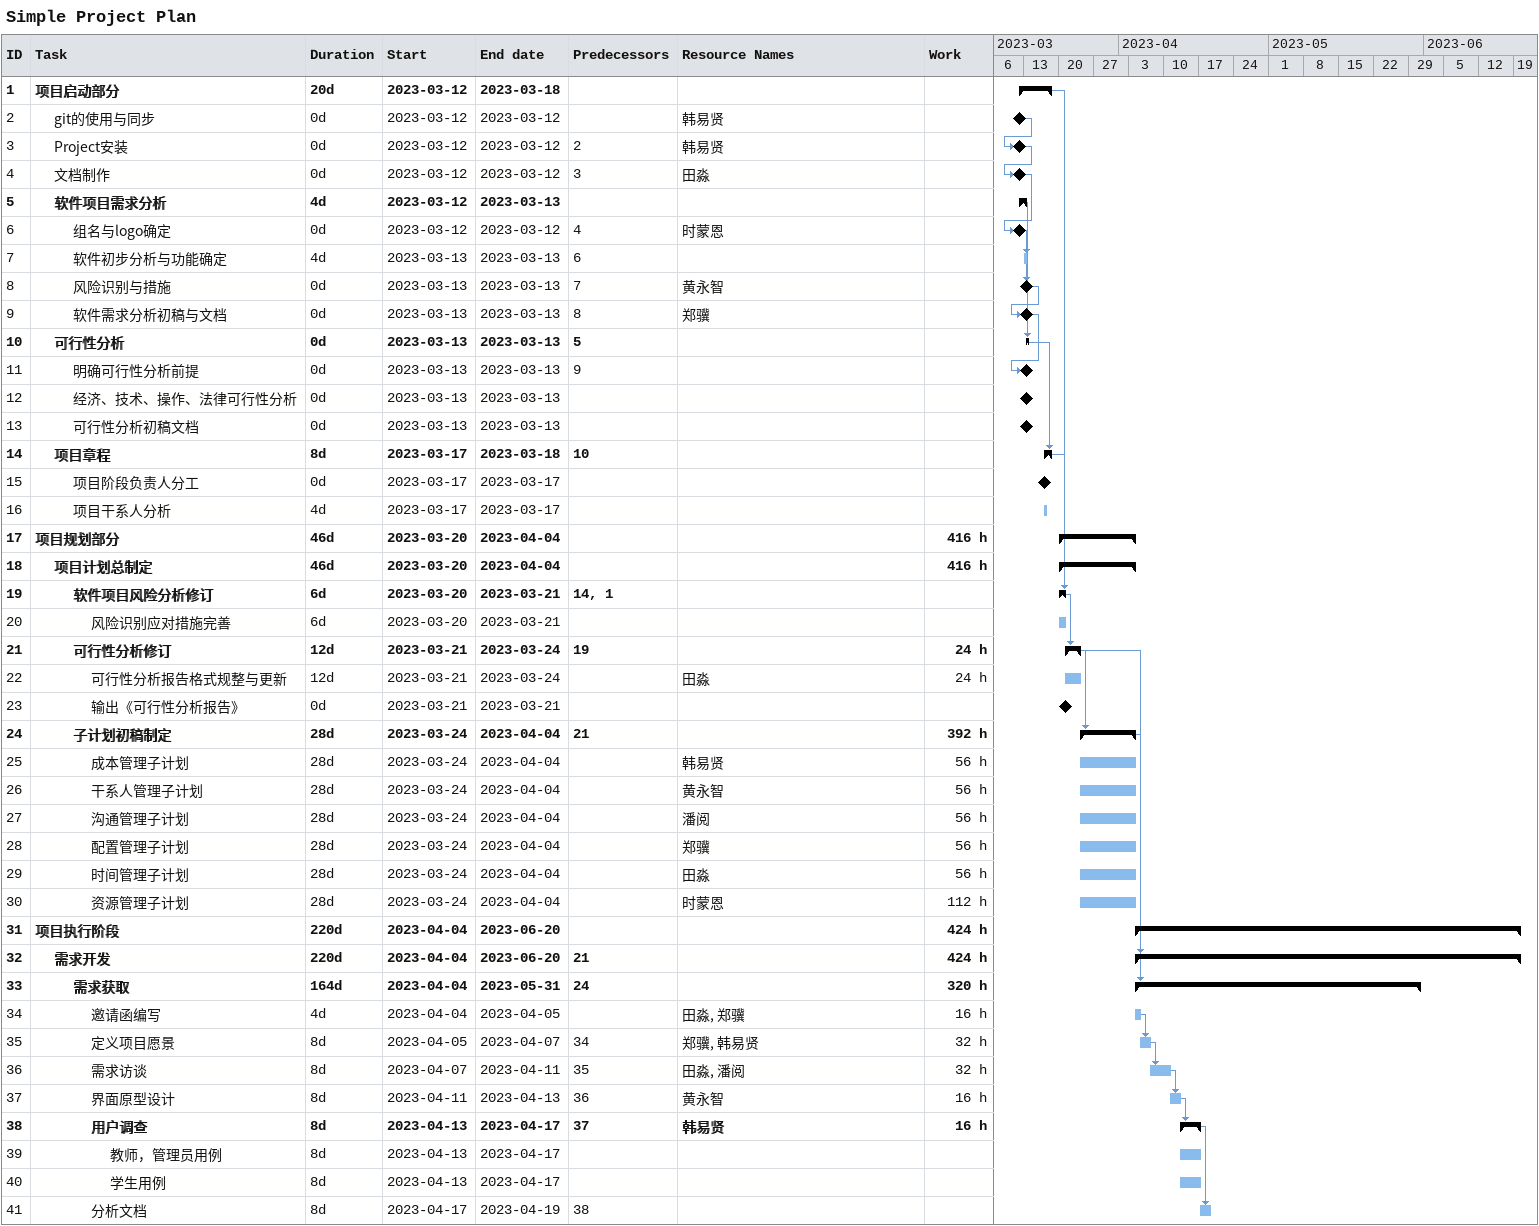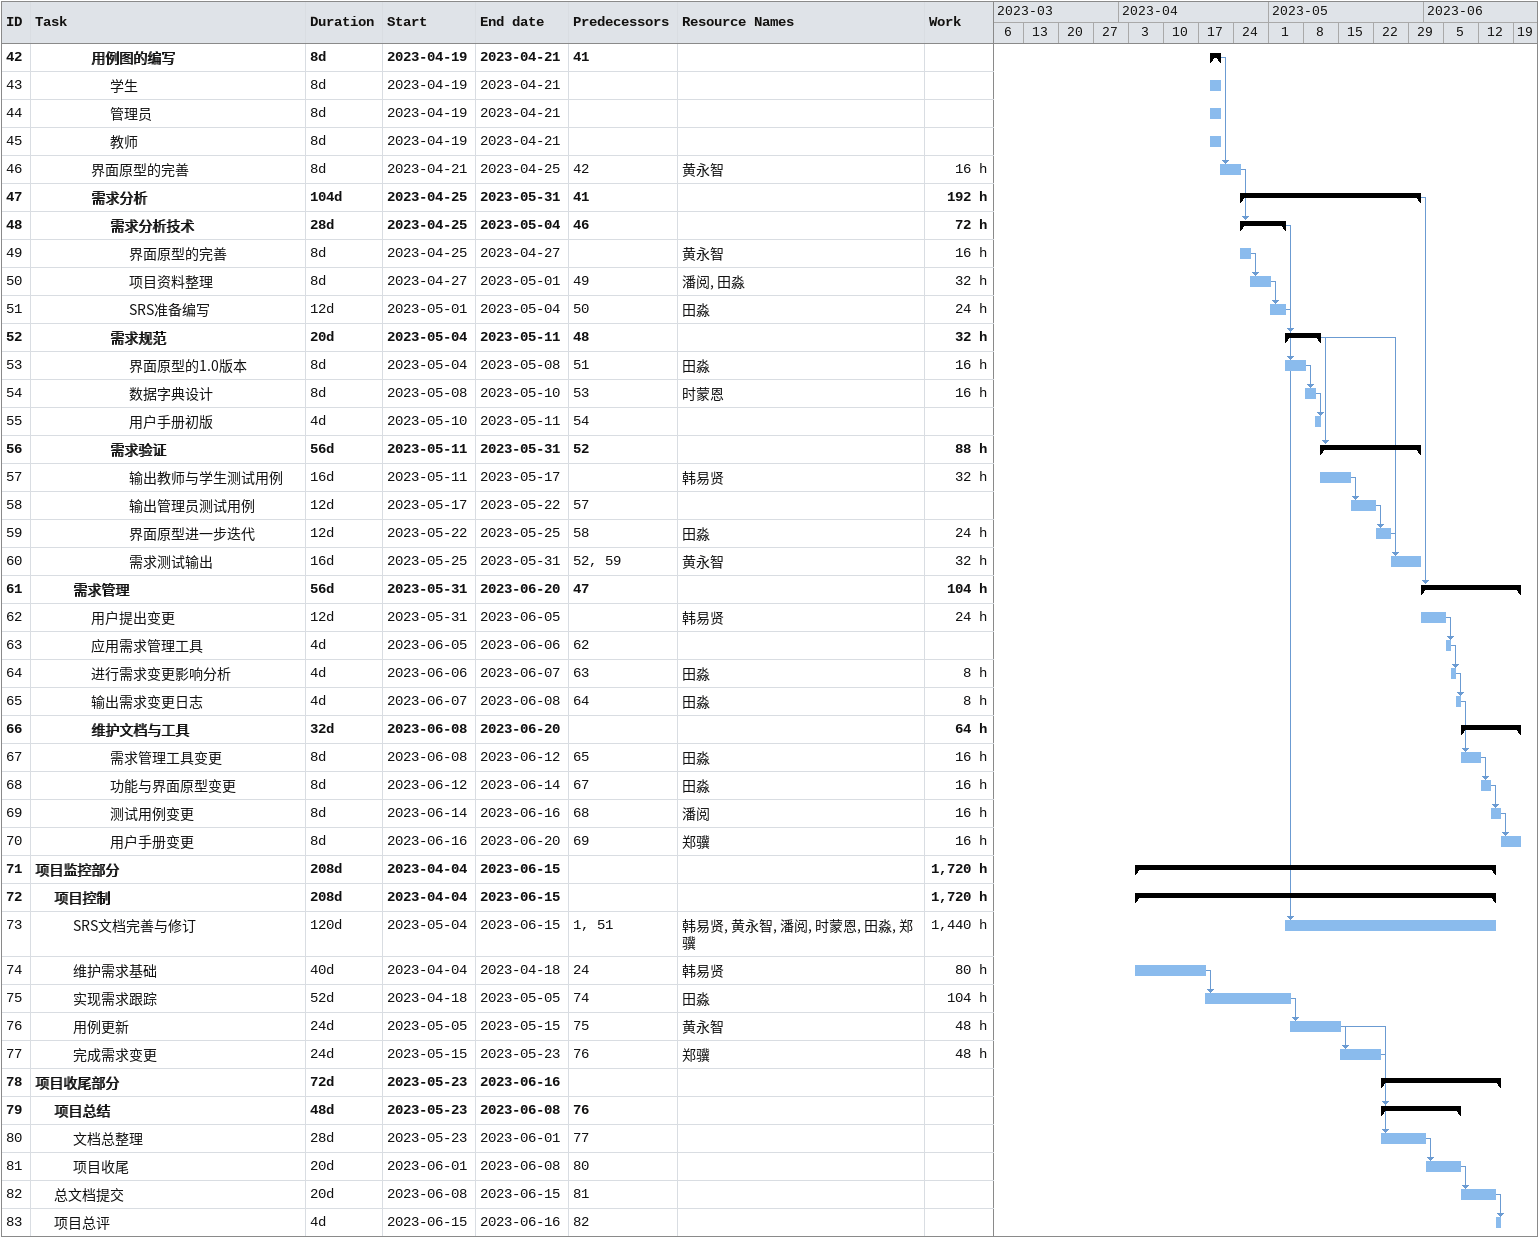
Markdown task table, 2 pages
Simple Project Plan

| ID | Level | Task | Duration | Start | Finish | Predecessors | Resources | Work (h) |
|---|---|---|---|---|---|---|---|---|
| 1 | 1 | **项目启动部分** | 20d | 2023-03-12 | 2023-03-18 |  |  |  |
| 2 | 2 | git的使用与同步 | 0d | 2023-03-12 | 2023-03-12 |  | 韩易贤 |  |
| 3 | 2 | Project安装 | 0d | 2023-03-12 | 2023-03-12 | 2 | 韩易贤 |  |
| 4 | 2 | 文档制作 | 0d | 2023-03-12 | 2023-03-12 | 3 | 田淼 |  |
| 5 | 2 | **软件项目需求分析** | 4d | 2023-03-12 | 2023-03-13 |  |  |  |
| 6 | 3 | 组名与logo确定 | 0d | 2023-03-12 | 2023-03-12 | 4 | 时蒙恩 |  |
| 7 | 3 | 软件初步分析与功能确定 | 4d | 2023-03-13 | 2023-03-13 | 6 |  |  |
| 8 | 3 | 风险识别与措施 | 0d | 2023-03-13 | 2023-03-13 | 7 | 黄永智 |  |
| 9 | 3 | 软件需求分析初稿与文档 | 0d | 2023-03-13 | 2023-03-13 | 8 | 郑骥 |  |
| 10 | 2 | **可行性分析** | 0d | 2023-03-13 | 2023-03-13 | 5 |  |  |
| 11 | 3 | 明确可行性分析前提 | 0d | 2023-03-13 | 2023-03-13 | 9 |  |  |
| 12 | 3 | 经济、技术、操作、法律可行性分析 | 0d | 2023-03-13 | 2023-03-13 |  |  |  |
| 13 | 3 | 可行性分析初稿文档 | 0d | 2023-03-13 | 2023-03-13 |  |  |  |
| 14 | 2 | **项目章程** | 8d | 2023-03-17 | 2023-03-18 | 10 |  |  |
| 15 | 3 | 项目阶段负责人分工 | 0d | 2023-03-17 | 2023-03-17 |  |  |  |
| 16 | 3 | 项目干系人分析 | 4d | 2023-03-17 | 2023-03-17 |  |  |  |
| 17 | 1 | **项目规划部分** | 46d | 2023-03-20 | 2023-04-04 |  |  | 416 |
| 18 | 2 | **项目计划总制定** | 46d | 2023-03-20 | 2023-04-04 |  |  | 416 |
| 19 | 3 | **软件项目风险分析修订** | 6d | 2023-03-20 | 2023-03-21 | 14, 1 |  |  |
| 20 | 4 | 风险识别应对措施完善 | 6d | 2023-03-20 | 2023-03-21 |  |  |  |
| 21 | 3 | **可行性分析修订** | 12d | 2023-03-21 | 2023-03-24 | 19 |  | 24 |
| 22 | 4 | 可行性分析报告格式规整与更新 | 12d | 2023-03-21 | 2023-03-24 |  | 田淼 | 24 |
| 23 | 4 | 输出《可行性分析报告》 | 0d | 2023-03-21 | 2023-03-21 |  |  |  |
| 24 | 3 | **子计划初稿制定** | 28d | 2023-03-24 | 2023-04-04 | 21 |  | 392 |
| 25 | 4 | 成本管理子计划 | 28d | 2023-03-24 | 2023-04-04 |  | 韩易贤 | 56 |
| 26 | 4 | 干系人管理子计划 | 28d | 2023-03-24 | 2023-04-04 |  | 黄永智 | 56 |
| 27 | 4 | 沟通管理子计划 | 28d | 2023-03-24 | 2023-04-04 |  | 潘阅 | 56 |
| 28 | 4 | 配置管理子计划 | 28d | 2023-03-24 | 2023-04-04 |  | 郑骥 | 56 |
| 29 | 4 | 时间管理子计划 | 28d | 2023-03-24 | 2023-04-04 |  | 田淼 | 56 |
| 30 | 4 | 资源管理子计划 | 28d | 2023-03-24 | 2023-04-04 |  | 时蒙恩 | 112 |
| 31 | 1 | **项目执行阶段** | 220d | 2023-04-04 | 2023-06-20 |  |  | 424 |
| 32 | 2 | **需求开发** | 220d | 2023-04-04 | 2023-06-20 | 21 |  | 424 |
| 33 | 3 | **需求获取** | 164d | 2023-04-04 | 2023-05-31 | 24 |  | 320 |
| 34 | 4 | 邀请函编写 | 4d | 2023-04-04 | 2023-04-05 |  | 田淼, 郑骥 | 16 |
| 35 | 4 | 定义项目愿景 | 8d | 2023-04-05 | 2023-04-07 | 34 | 郑骥, 韩易贤 | 32 |
| 36 | 4 | 需求访谈 | 8d | 2023-04-07 | 2023-04-11 | 35 | 田淼, 潘阅 | 32 |
| 37 | 4 | 界面原型设计 | 8d | 2023-04-11 | 2023-04-13 | 36 | 黄永智 | 16 |
| 38 | 4 | **用户调查** | 8d | 2023-04-13 | 2023-04-17 | 37 | 韩易贤 | 16 |
| 39 | 5 | 教师，管理员用例 | 8d | 2023-04-13 | 2023-04-17 |  |  |  |
| 40 | 5 | 学生用例 | 8d | 2023-04-13 | 2023-04-17 |  |  |  |
| 41 | 4 | 分析文档 | 8d | 2023-04-17 | 2023-04-19 | 38 |  |  |
| 42 | 4 | **用例图的编写** | 8d | 2023-04-19 | 2023-04-21 | 41 |  |  |
| 43 | 5 | 学生 | 8d | 2023-04-19 | 2023-04-21 |  |  |  |
| 44 | 5 | 管理员 | 8d | 2023-04-19 | 2023-04-21 |  |  |  |
| 45 | 5 | 教师 | 8d | 2023-04-19 | 2023-04-21 |  |  |  |
| 46 | 4 | 界面原型的完善 | 8d | 2023-04-21 | 2023-04-25 | 42 | 黄永智 | 16 |
| 47 | 4 | **需求分析** | 104d | 2023-04-25 | 2023-05-31 | 41 |  | 192 |
| 48 | 5 | **需求分析技术** | 28d | 2023-04-25 | 2023-05-04 | 46 |  | 72 |
| 49 | 6 | 界面原型的完善 | 8d | 2023-04-25 | 2023-04-27 |  | 黄永智 | 16 |
| 50 | 6 | 项目资料整理 | 8d | 2023-04-27 | 2023-05-01 | 49 | 潘阅, 田淼 | 32 |
| 51 | 6 | SRS准备编写 | 12d | 2023-05-01 | 2023-05-04 | 50 | 田淼 | 24 |
| 52 | 5 | **需求规范** | 20d | 2023-05-04 | 2023-05-11 | 48 |  | 32 |
| 53 | 6 | 界面原型的1.0版本 | 8d | 2023-05-04 | 2023-05-08 | 51 | 田淼 | 16 |
| 54 | 6 | 数据字典设计 | 8d | 2023-05-08 | 2023-05-10 | 53 | 时蒙恩 | 16 |
| 55 | 6 | 用户手册初版 | 4d | 2023-05-10 | 2023-05-11 | 54 |  |  |
| 56 | 5 | **需求验证** | 56d | 2023-05-11 | 2023-05-31 | 52 |  | 88 |
| 57 | 6 | 输出教师与学生测试用例 | 16d | 2023-05-11 | 2023-05-17 |  | 韩易贤 | 32 |
| 58 | 6 | 输出管理员测试用例 | 12d | 2023-05-17 | 2023-05-22 | 57 |  |  |
| 59 | 6 | 界面原型进一步迭代 | 12d | 2023-05-22 | 2023-05-25 | 58 | 田淼 | 24 |
| 60 | 6 | 需求测试输出 | 16d | 2023-05-25 | 2023-05-31 | 52, 59 | 黄永智 | 32 |
| 61 | 3 | **需求管理** | 56d | 2023-05-31 | 2023-06-20 | 47 |  | 104 |
| 62 | 4 | 用户提出变更 | 12d | 2023-05-31 | 2023-06-05 |  | 韩易贤 | 24 |
| 63 | 4 | 应用需求管理工具 | 4d | 2023-06-05 | 2023-06-06 | 62 |  |  |
| 64 | 4 | 进行需求变更影响分析 | 4d | 2023-06-06 | 2023-06-07 | 63 | 田淼 | 8 |
| 65 | 4 | 输出需求变更日志 | 4d | 2023-06-07 | 2023-06-08 | 64 | 田淼 | 8 |
| 66 | 4 | **维护文档与工具** | 32d | 2023-06-08 | 2023-06-20 |  |  | 64 |
| 67 | 5 | 需求管理工具变更 | 8d | 2023-06-08 | 2023-06-12 | 65 | 田淼 | 16 |
| 68 | 5 | 功能与界面原型变更 | 8d | 2023-06-12 | 2023-06-14 | 67 | 田淼 | 16 |
| 69 | 5 | 测试用例变更 | 8d | 2023-06-14 | 2023-06-16 | 68 | 潘阅 | 16 |
| 70 | 5 | 用户手册变更 | 8d | 2023-06-16 | 2023-06-20 | 69 | 郑骥 | 16 |
| 71 | 1 | **项目监控部分** | 208d | 2023-04-04 | 2023-06-15 |  |  | 1720 |
| 72 | 2 | **项目控制** | 208d | 2023-04-04 | 2023-06-15 |  |  | 1720 |
| 73 | 3 | SRS文档完善与修订 | 120d | 2023-05-04 | 2023-06-15 | 1, 51 | 韩易贤, 黄永智, 潘阅, 时蒙恩, 田淼, 郑骥 | 1440 |
| 74 | 3 | 维护需求基础 | 40d | 2023-04-04 | 2023-04-18 | 24 | 韩易贤 | 80 |
| 75 | 3 | 实现需求跟踪 | 52d | 2023-04-18 | 2023-05-05 | 74 | 田淼 | 104 |
| 76 | 3 | 用例更新 | 24d | 2023-05-05 | 2023-05-15 | 75 | 黄永智 | 48 |
| 77 | 3 | 完成需求变更 | 24d | 2023-05-15 | 2023-05-23 | 76 | 郑骥 | 48 |
| 78 | 1 | **项目收尾部分** | 72d | 2023-05-23 | 2023-06-16 |  |  |  |
| 79 | 2 | **项目总结** | 48d | 2023-05-23 | 2023-06-08 | 76 |  |  |
| 80 | 3 | 文档总整理 | 28d | 2023-05-23 | 2023-06-01 | 77 |  |  |
| 81 | 3 | 项目收尾 | 20d | 2023-06-01 | 2023-06-08 | 80 |  |  |
| 82 | 2 | 总文档提交 | 20d | 2023-06-08 | 2023-06-15 | 81 |  |  |
| 83 | 2 | 项目总评 | 4d | 2023-06-15 | 2023-06-16 | 82 |  |  |
